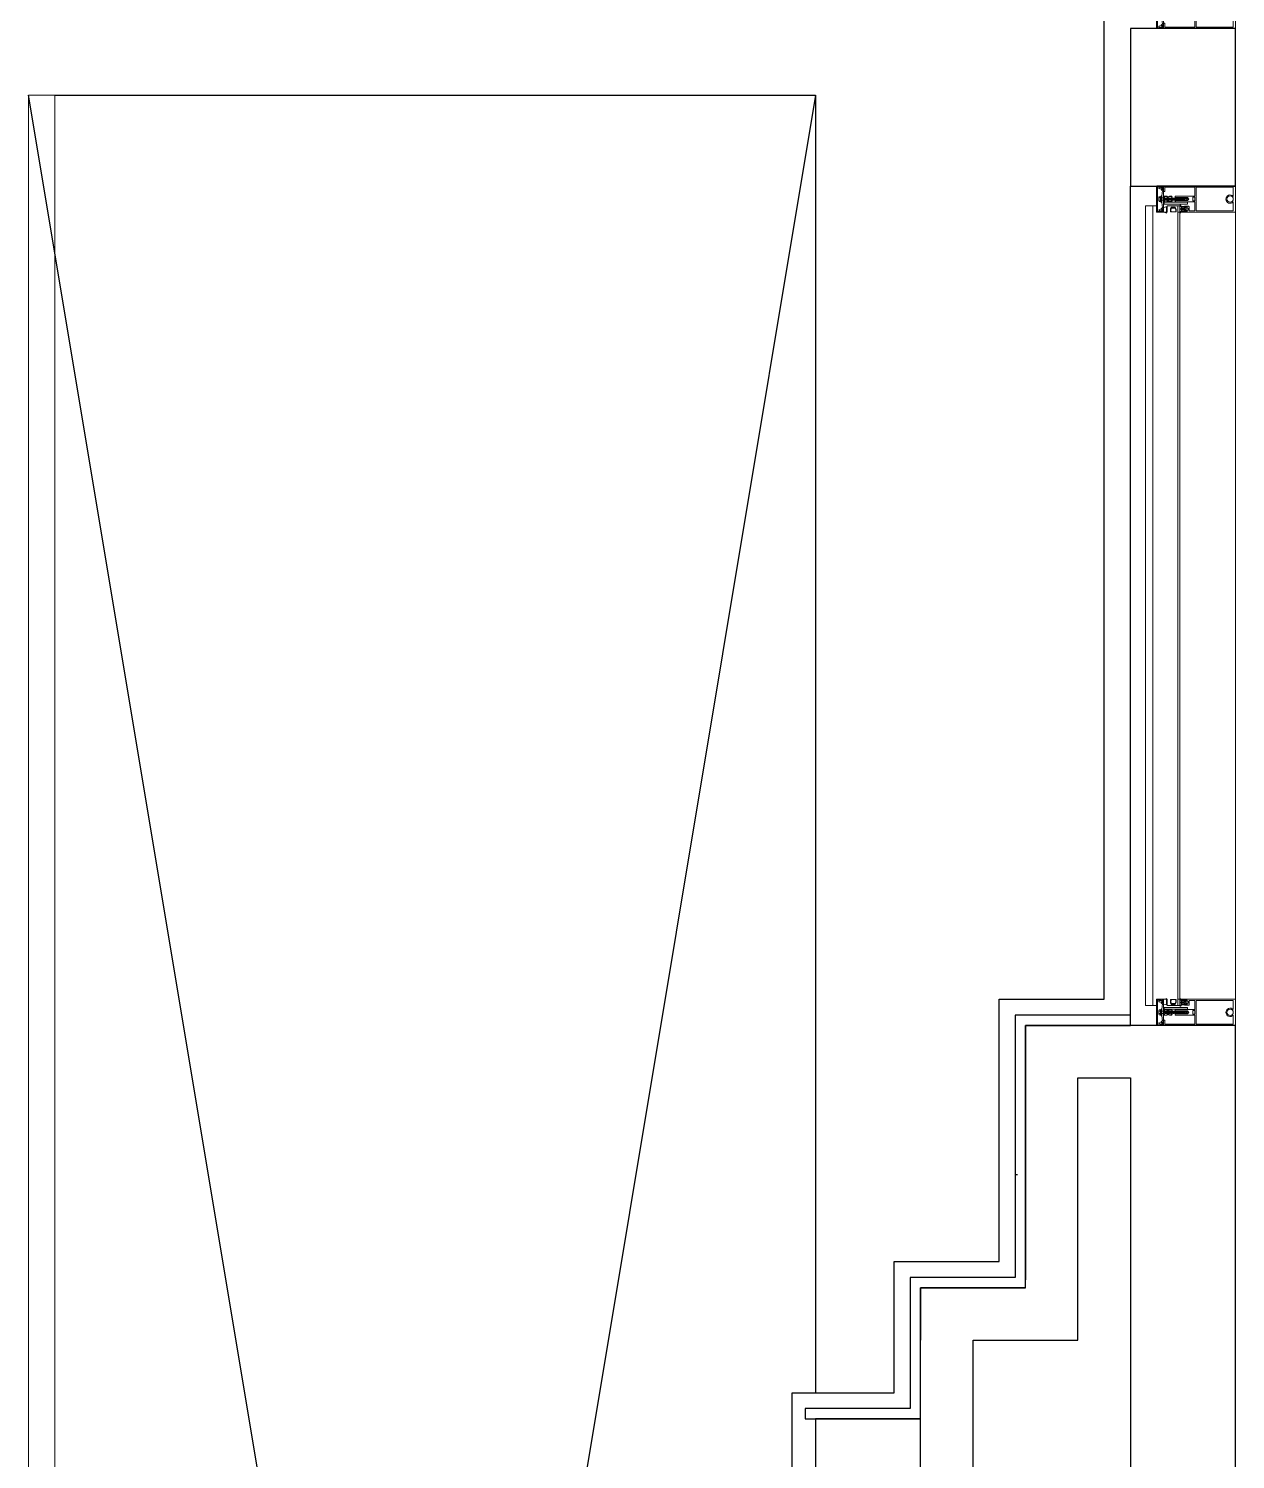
# Model space of a CAD drawing. Header units: metres. Extents: x 22.6 to 101.3, y 9.4 to 67.4.
# Drawn here: x 24.594 to 26.894, y 29.547 to 32.274 of the extents above; entities that cross this region are included whole.
import ezdxf

# ---------------------------------------------------------------- set-up
doc = ezdxf.new("R2010")
doc.units = ezdxf.units.M
doc.linetypes.add('ECG_Line-Ptrn-Sold', pattern=[9144.001, 9144, -0.001])
doc.layers.add('00', color=252, linetype='Continuous')
for name, color, linetype, lineweight in [('A-ELEV', 1, 'ECG_Line-Ptrn-Sold', 9), ('A-FLOR-HRAL', 1, 'Continuous', 9), ('A-HATCH', 1, 'Continuous', 9), ('A-TONE', 40, 'ECG_Line-Ptrn-Sold', 50), ('A-WIN', 4, 'ECG_Line-Ptrn-Sold', 5)]:
    doc.layers.add(name, color=color, linetype=linetype, lineweight=lineweight)
pattern_1 = [(0, (0, 0), (0.406, 0.102), [0.034, -0.271, 0.034, -0.271, -1.626]), (0, (0, 0), (0.406, 0.102), [-0.61, 0.034, -0.576, 0.034, -0.271, -0.711]), (0, (0, 0), (0.406, 0.102), [-1.524, 0.034, -0.17, 0.034, -0.474]), (120, (0.152, 0.051), (-0.2913346, 0.30060631), [0.034, -0.271, 0.034, -0.271, -1.626]), (120, (0.152, 0.051), (-0.2913346, 0.30060631), [-0.61, 0.034, -0.576, 0.034, -0.271, -0.711]), (120, (0.152, 0.051), (-0.2913346, 0.30060631), [-1.524, 0.034, -0.17, 0.034, -0.474]), (240, (0.203, 0.254), (-0.1146654, -0.40260631), [0.034, -0.271, 0.034, -0.271, -1.626]), (240, (0.203, 0.254), (-0.1146654, -0.40260631), [-0.61, 0.034, -0.576, 0.034, -0.271, -0.711]), (240, (0.203, 0.254), (-0.1146654, -0.40260631), [-1.524, 0.034, -0.17, 0.034, -0.474])]

# ---------------------------------------------------------------- blocks, each defined once
blk = doc.blocks.new('Railing - Railing-2165726-GROUND FLOOR PLAN')
at = {"layer": 'A-FLOR-HRAL'}
for p, q in [((24.5939, 32.1473), (24.6439, 32.1473)), ((24.5939, 32.1473), (24.5939, 27.6473)), ((24.6439, 32.1473), (24.6439, 27.6473))]:
    blk.add_line(p, q, dxfattribs=at)
blk = doc.blocks.new('Louver System Panel - ECG_Panl-Louver-Gnrc-3401721-GROUND FLOOR PLAN')
at = {"layer": 'A-WIN'}
for p, q in [((0.762, 0.0085), (-0.762, 0.0085)), ((-0.2435, 0.0085), (-0.762, 0.0085)), ((-0.2435, 0.0085), (-0.762, 0.0085)), ((-0.2435, 0.0085), (-0.762, 0.0085)), ((-0.2435, 0.0085), (-0.762, 0.0085)), ((-0.2435, 0.0085), (-0.762, 0.0085)), ((-0.2435, 0.0085), (-0.762, 0.0085)), ((-0.2435, 0.0085), (-0.762, 0.0085)), ((-0.0767, 0.0085), (-0.2143, 0.0085)), ((-0.0767, 0.0085), (-0.2143, 0.0085)), ((-0.0767, 0.0085), (-0.2143, 0.0085)), ((-0.0767, 0.0085), (-0.2143, 0.0085)), ((-0.0767, 0.0085), (-0.2143, 0.0085)), ((-0.0767, 0.0085), (-0.2143, 0.0085)), ((-0.0767, 0.0085), (-0.2143, 0.0085)), ((0.0248, 0.0085), (-0.049, 0.0085)), ((0.0248, 0.0085), (-0.049, 0.0085)), ((0.0248, 0.0085), (-0.049, 0.0085)), ((0.0248, 0.0085), (-0.049, 0.0085)), ((0.0248, 0.0085), (-0.049, 0.0085)), ((0.0248, 0.0085), (-0.049, 0.0085)), ((0.0248, 0.0085), (-0.049, 0.0085)), ((0.1002, 0.0085), (0.0595, 0.0085)), ((0.1002, 0.0085), (0.0595, 0.0085)), ((0.1002, 0.0085), (0.0595, 0.0085)), ((0.1002, 0.0085), (0.0595, 0.0085)), ((0.1002, 0.0085), (0.0595, 0.0085)), ((0.1002, 0.0085), (0.0595, 0.0085)), ((0.1002, 0.0085), (0.0595, 0.0085)), ((0.2638, 0.0085), (0.2143, 0.0085)), ((0.2638, 0.0085), (0.2143, 0.0085)), ((0.2638, 0.0085), (0.2143, 0.0085)), ((0.2638, 0.0085), (0.2143, 0.0085)), ((0.2638, 0.0085), (0.2143, 0.0085)), ((0.2638, 0.0085), (0.2143, 0.0085)), ((0.2638, 0.0085), (0.2143, 0.0085)), ((0.5001, 0.0085), (0.2833, 0.0085)), ((0.5001, 0.0085), (0.2833, 0.0085)), ((0.5001, 0.0085), (0.2833, 0.0085)), ((0.5001, 0.0085), (0.2833, 0.0085)), ((0.5001, 0.0085), (0.2833, 0.0085)), ((0.5001, 0.0085), (0.2833, 0.0085)), ((0.5001, 0.0085), (0.2833, 0.0085)), ((0.6935, 0.0085), (0.5774, 0.0085)), ((0.6935, 0.0085), (0.5774, 0.0085)), ((0.6935, 0.0085), (0.5774, 0.0085)), ((0.6935, 0.0085), (0.5774, 0.0085)), ((0.6935, 0.0085), (0.5774, 0.0085)), ((0.6935, 0.0085), (0.5774, 0.0085)), ((0.6935, 0.0085), (0.5774, 0.0085)), ((-0.762, -0.0394), (-0.762, -0.032)), ((0.762, -0.0394), (-0.762, -0.0394)), ((-0.762, -0.0394), (-0.762, -0.0531)), ((-0.762, -0.0531), (0.762, -0.0531)), ((-0.762, -0.0535), (0.762, -0.0535)), ((-0.762, -0.0535), (-0.2435, -0.0535)), ((-0.762, -0.0535), (-0.2435, -0.0535)), ((-0.762, -0.0535), (-0.2435, -0.0535)), ((-0.762, -0.0535), (-0.2435, -0.0535)), ((-0.762, -0.0535), (-0.2435, -0.0535)), ((-0.762, -0.0535), (-0.2435, -0.0535)), ((-0.2143, -0.0535), (-0.0767, -0.0535)), ((-0.2143, -0.0535), (-0.0767, -0.0535)), ((-0.2143, -0.0535), (-0.0767, -0.0535)), ((-0.2143, -0.0535), (-0.0767, -0.0535)), ((-0.2143, -0.0535), (-0.0767, -0.0535)), ((-0.2143, -0.0535), (-0.0767, -0.0535)), ((-0.049, -0.0535), (0.0248, -0.0535)), ((-0.049, -0.0535), (0.0248, -0.0535)), ((-0.049, -0.0535), (0.0248, -0.0535)), ((-0.049, -0.0535), (0.0248, -0.0535)), ((-0.049, -0.0535), (0.0248, -0.0535)), ((-0.049, -0.0535), (0.0248, -0.0535)), ((0.0595, -0.0535), (0.1002, -0.0535)), ((0.0595, -0.0535), (0.1002, -0.0535)), ((0.0595, -0.0535), (0.1002, -0.0535)), ((0.0595, -0.0535), (0.1002, -0.0535)), ((0.0595, -0.0535), (0.1002, -0.0535)), ((0.0595, -0.0535), (0.1002, -0.0535)), ((0.2143, -0.0535), (0.2638, -0.0535)), ((0.2143, -0.0535), (0.2638, -0.0535)), ((0.2143, -0.0535), (0.2638, -0.0535)), ((0.2143, -0.0535), (0.2638, -0.0535)), ((0.2143, -0.0535), (0.2638, -0.0535)), ((0.2143, -0.0535), (0.2638, -0.0535)), ((0.2833, -0.0535), (0.5001, -0.0535)), ((0.2833, -0.0535), (0.5001, -0.0535)), ((0.2833, -0.0535), (0.5001, -0.0535)), ((0.2833, -0.0535), (0.5001, -0.0535)), ((0.2833, -0.0535), (0.5001, -0.0535)), ((0.2833, -0.0535), (0.5001, -0.0535)), ((0.5774, -0.0535), (0.6935, -0.0535)), ((0.5774, -0.0535), (0.6935, -0.0535)), ((0.5774, -0.0535), (0.6935, -0.0535)), ((0.5774, -0.0535), (0.6935, -0.0535)), ((0.5774, -0.0535), (0.6935, -0.0535)), ((0.5774, -0.0535), (0.6935, -0.0535)), ((0.762, -0.032), (0.762, -0.0394)), ((0.762, -0.0531), (0.762, -0.0394))]:
    blk.add_line(p, q, dxfattribs=at)
at = {"layer": 'A-WIN', "flags": 128}
for points in [[(-0.762, -0.0534), (-0.762, -0.0535), (-0.762, -0.0534), (-0.762, -0.0529)], [(-0.762, -0.0534), (-0.762, -0.0535), (-0.762, -0.0534)], [(-0.762, -0.0534), (-0.762, -0.0535), (-0.762, -0.0534)], [(-0.762, -0.0534), (-0.762, -0.0535), (-0.762, -0.0534)], [(-0.762, -0.0534), (-0.762, -0.0535), (-0.762, -0.0534)], [(-0.762, -0.0534), (-0.762, -0.0535), (-0.762, -0.0534)], [(-0.762, -0.0534), (-0.762, -0.0535), (-0.762, -0.0534)], [(0.762, -0.0529), (0.762, -0.0534), (0.762, -0.0535)]]:
    blk.add_lwpolyline(points, dxfattribs=at)
blk = doc.blocks.new('Rectangular Mullion - ECG-LEFT-END-MULION-DETAIL-V160-GROUND FLOOR PLAN')
at = {"layer": 'A-ELEV'}
for p, q in [((93.6939, 46.4473), (93.6939, 44.9473)), ((93.7999, 46.4473), (93.8035, 46.4473)), ((93.7999, 44.9473), (93.7999, 46.4473)), ((93.8036, 44.9473), (93.7999, 44.9473))]:
    blk.add_line(p, q, dxfattribs=at)
blk = doc.blocks.new('Rectangular Mullion - ECG-RIGHT-END-MULION-PROFIL-1987638-GROUND FLOOR PLAN')
at = {"layer": 'A-HATCH'}
for p, q in [((-0.0299, 0.019), (-0.0299, 0.031)), ((-0.0049, 0.032), (-0.0289, 0.032)), ((-0.0284, 0.03), (-0.0284, 0.0245)), ((-0.0279, 0.0305), (-0.0049, 0.0305)), ((-0.0263, 0.028), (-0.0277, 0.0244)), ((-0.0252, 0.028), (-0.0263, 0.028)), ((-0.0246, 0.0266), (-0.0252, 0.028)), ((-0.0096, 0.0275), (-0.0096, 0.0245)), ((-0.0015, 0.0277), (-0.0084, 0.0277)), ((-0.0072, 0.0275), (-0.0072, 0.0245)), ((0.0191, 0.032), (-0.0049, 0.032)), ((-0.0049, 0.0305), (0.0181, 0.0305)), ((-0.0027, 0.0275), (-0.0027, 0.0245)), ((-0.0003, 0.0275), (-0.0003, 0.0245)), ((0.0153, 0.028), (0.0148, 0.0266)), ((0.0165, 0.028), (0.0153, 0.028)), ((0.0178, 0.0244), (0.0165, 0.028)), ((0.0186, 0.03), (0.0186, 0.0245)), ((0.0201, 0.019), (0.0201, 0.031)), ((-0.0297, 0.0186), (-0.0315, 0.0129)), ((-0.0309, 0.0126), (-0.0292, 0.014)), ((-0.029, 0.019), (-0.0299, 0.019)), ((-0.0265, 0.019), (-0.0297, 0.019)), ((-0.0234, 0.0056), (-0.0292, 0.0056)), ((-0.0292, -0.0036), (-0.0292, 0.0056)), ((-0.0283, 0.004), (-0.0292, 0.004)), ((-0.0292, 0.004), (-0.0292, -0.0036)), ((-0.0284, 0.0225), (-0.029, 0.019)), ((-0.0282, 0.0224), (-0.0288, 0.019)), ((-0.0288, 0.019), (-0.0271, 0.019)), ((-0.0285, 0.0139), (-0.0282, 0.0126)), ((-0.0283, 0.0048), (-0.024, 0.0048)), ((-0.0283, 0.0048), (-0.0283, 0.004)), ((-0.024, 0.0048), (-0.0283, 0.0048)), ((-0.0277, 0.0126), (-0.0273, 0.0139)), ((-0.0273, 0.021), (-0.0263, 0.022)), ((-0.0273, 0.02), (-0.0273, 0.021)), ((-0.0265, 0.0213), (-0.0271, 0.0207)), ((-0.0267, 0.0139), (-0.0264, 0.0126)), ((-0.0265, 0.0203), (-0.0265, 0.019)), ((-0.0263, 0.022), (-0.0243, 0.022)), ((-0.0247, 0.0216), (-0.0258, 0.0216)), ((-0.0258, 0.0126), (-0.0255, 0.0139)), ((-0.0257, 0.0205), (-0.0257, 0.0185)), ((-0.0243, 0.0236), (-0.0253, 0.0264)), ((-0.025, 0.0139), (-0.0247, 0.0126)), ((-0.0247, 0.0185), (-0.0247, 0.0205)), ((-0.0231, 0.0236), (-0.0243, 0.0236)), ((-0.0243, 0.022), (-0.0233, 0.021)), ((-0.0241, 0.0126), (-0.0238, 0.0139)), ((-0.024, 0.0048), (-0.022, 0.0035)), ((-0.022, 0.0035), (-0.024, 0.0048)), ((-0.0233, 0.0207), (-0.0239, 0.0213)), ((-0.0239, 0.019), (-0.0239, 0.0203)), ((-0.0207, 0.019), (-0.0239, 0.019)), ((-0.0049, 0.019), (-0.0235, 0.019)), ((-0.0202, 0.0036), (-0.0234, 0.0056)), ((-0.0233, 0.021), (-0.0233, 0.02)), ((-0.0232, 0.0139), (-0.0228, 0.0126)), ((-0.0213, 0.0218), (-0.0231, 0.0236)), ((-0.0223, 0.0126), (-0.0219, 0.0139)), ((-0.022, 0.0035), (-0.022, -0.0032)), ((-0.022, -0.0032), (-0.022, 0.0035)), ((-0.0113, 0.022), (-0.0213, 0.021)), ((-0.0213, 0.021), (-0.0213, 0.0218)), ((-0.0213, 0.014), (-0.0196, 0.0126)), ((-0.019, 0.0129), (-0.0207, 0.0186)), ((-0.0202, -0.0031), (-0.0202, 0.0036)), ((-0.0202, -0.0012), (-0.0202, 0.0013)), ((-0.0145, 0.0175), (-0.0145, -0.0266)), ((-0.011, 0.0175), (-0.0145, 0.0175)), ((-0.0113, 0.0223), (-0.0113, 0.0234)), ((-0.0113, 0.0234), (0.0014, 0.0234)), ((0.0014, 0.0223), (-0.0113, 0.0223)), ((-0.0049, 0.022), (-0.0113, 0.022)), ((-0.011, -0.0266), (-0.011, 0.0175)), ((-0.0079, 0.0183), (-0.0104, 0.0177)), ((-0.0104, 0.0177), (-0.0104, 0.0117)), ((-0.0086, 0.0117), (-0.0104, 0.0077)), ((-0.0104, 0.0117), (-0.0086, 0.0117)), ((-0.0104, 0.0077), (-0.0104, 0.0034)), ((-0.0104, 0.0034), (-0.0084, 0.0024)), ((-0.01, 0.0234), (-0.01, 0.0245)), ((-0.01, 0.0245), (0.0002, 0.0245)), ((0.0002, 0.0234), (-0.01, 0.0234)), ((-0.0098, 0.0167), (-0.0079, 0.0174)), ((-0.0098, 0.0127), (-0.0098, 0.0167)), ((-0.0079, 0.0122), (-0.0098, 0.0127)), ((-0.0096, 0.0069), (-0.0079, 0.0105)), ((-0.0096, 0.0041), (-0.0096, 0.0069)), ((-0.0084, 0.0035), (-0.0096, 0.0041)), ((-0.0084, 0.0024), (-0.0084, 0.0035)), ((-0.0079, 0.0174), (-0.0079, 0.0183)), ((-0.0079, 0.0105), (-0.0079, 0.0122)), ((-0.0077, 0.0177), (-0.0046, 0.0188)), ((-0.0022, 0.0175), (-0.0077, 0.0155)), ((-0.0022, 0.0154), (-0.0077, 0.0133)), ((-0.0022, 0.0132), (-0.0077, 0.0112)), ((-0.0022, 0.011), (-0.0077, 0.009)), ((-0.0022, 0.0096), (-0.0077, 0.0076)), ((-0.0022, 0.0074), (-0.0077, 0.0054)), ((-0.0022, 0.0052), (-0.0077, 0.0032)), ((-0.0022, 0.0031), (-0.0077, 0.0011)), ((-0.0022, 0.0007), (-0.0076, -0.0013)), ((-0.0073, 0.0181), (-0.0056, 0.0188)), ((-0.0056, 0.0188), (-0.0073, 0.0181)), ((-0.0027, 0.018), (-0.0073, 0.0159)), ((-0.0073, 0.0159), (-0.0027, 0.018)), ((-0.0027, 0.0158), (-0.0073, 0.0137)), ((-0.0073, 0.0137), (-0.0027, 0.0158)), ((-0.0027, 0.0136), (-0.0073, 0.0116)), ((-0.0073, 0.0116), (-0.0027, 0.0136)), ((-0.0027, 0.0114), (-0.0073, 0.0094)), ((-0.0073, 0.0094), (-0.0027, 0.0114)), ((-0.0027, 0.01), (-0.0073, 0.008)), ((-0.0073, 0.008), (-0.0027, 0.01)), ((-0.0027, 0.0079), (-0.0073, 0.0058)), ((-0.0073, 0.0058), (-0.0027, 0.0079)), ((-0.0027, 0.0057), (-0.0073, 0.0036)), ((-0.0073, 0.0036), (-0.0027, 0.0057)), ((-0.0027, 0.0035), (-0.0073, 0.0015)), ((-0.0073, 0.0015), (-0.0027, 0.0035)), ((-0.0027, 0.0012), (-0.0073, -0.0009)), ((-0.0073, -0.0009), (-0.0027, 0.0012)), ((-0.0072, 0.0223), (-0.0027, 0.0223)), ((-0.0072, 0.0188), (-0.0072, 0.0223)), ((-0.0072, 0.0188), (-0.0056, 0.0188)), ((-0.0027, 0.0188), (-0.0072, 0.0188)), ((-0.0027, 0.0171), (-0.0072, 0.0151)), ((-0.0072, 0.0151), (-0.003, 0.017)), ((-0.0027, 0.0149), (-0.0072, 0.0129)), ((-0.0072, 0.0129), (-0.003, 0.0148)), ((-0.0027, 0.0127), (-0.0072, 0.0107)), ((-0.0072, 0.0107), (-0.003, 0.0126)), ((-0.0027, 0.0106), (-0.0072, 0.0085)), ((-0.0072, 0.0085), (-0.003, 0.0104)), ((-0.0027, 0.0092), (-0.0072, 0.0071)), ((-0.0072, 0.0071), (-0.003, 0.009)), ((-0.0027, 0.007), (-0.0072, 0.005)), ((-0.0072, 0.005), (-0.003, 0.0068)), ((-0.0027, 0.0048), (-0.0072, 0.0028)), ((-0.0072, 0.0028), (-0.003, 0.0047)), ((-0.0027, 0.0026), (-0.0072, 0.0006)), ((-0.0072, 0.0006), (-0.003, 0.0025)), ((-0.0027, 0.0003), (-0.0072, -0.0017)), ((-0.0072, -0.0017), (-0.003, 0.0001)), ((-0.007, 0.0173), (-0.0037, 0.0188)), ((-0.0037, 0.0188), (-0.007, 0.0173)), ((-0.0056, 0.0188), (-0.0046, 0.0188)), ((0.0015, 0.022), (-0.0049, 0.022)), ((0.0137, 0.019), (-0.0049, 0.019)), ((-0.0046, 0.0188), (-0.0037, 0.0188)), ((-0.0037, 0.0188), (-0.0027, 0.0188)), ((-0.0027, 0.0223), (-0.0027, 0.0188)), ((-0.0018, 0.0174), (-0.0018, 0.0183)), ((-0.0018, 0.0183), (0.0007, 0.0177)), ((0.0001, 0.0167), (-0.0018, 0.0174)), ((-0.0018, 0.0122), (0.0001, 0.0127)), ((-0.0018, 0.0105), (-0.0018, 0.0122)), ((-0.0001, 0.0069), (-0.0018, 0.0105)), ((-0.0014, 0.0035), (-0.0001, 0.0041)), ((-0.0014, 0.0024), (-0.0014, 0.0035)), ((0.0007, 0.0034), (-0.0014, 0.0024)), ((-0.0011, 0.0117), (0.0007, 0.0077)), ((0.0007, 0.0117), (-0.0011, 0.0117)), ((-0.0001, 0.0041), (-0.0001, 0.0069)), ((0.0001, 0.0127), (0.0001, 0.0167)), ((0.0002, 0.0245), (0.0002, 0.0234)), ((0.0007, 0.0177), (0.0007, 0.0117)), ((0.0007, 0.0077), (0.0007, 0.0034)), ((0.0014, 0.0234), (0.0014, 0.0223)), ((0.0115, 0.021), (0.0015, 0.022)), ((0.0098, 0.0167), (0.0098, 0.019)), ((0.0176, 0.0167), (0.0098, 0.0167)), ((0.0109, 0.019), (0.0141, 0.019)), ((0.0132, 0.0236), (0.0115, 0.0218)), ((0.0115, 0.0218), (0.0115, 0.021)), ((0.0144, 0.0236), (0.0132, 0.0236)), ((0.0145, 0.022), (0.0135, 0.021)), ((0.0135, 0.0207), (0.0141, 0.0213)), ((0.0135, 0.021), (0.0135, 0.02)), ((0.0141, 0.019), (0.0141, 0.0203)), ((0.0155, 0.0264), (0.0144, 0.0236)), ((0.0165, 0.022), (0.0145, 0.022)), ((0.0148, 0.0216), (0.0159, 0.0216)), ((0.0149, 0.0185), (0.0149, 0.0205)), ((0.0159, 0.0205), (0.0159, 0.0185)), ((0.0175, 0.021), (0.0165, 0.022)), ((0.0167, 0.0213), (0.0172, 0.0207)), ((0.0167, 0.0203), (0.0167, 0.019)), ((0.0167, 0.019), (0.0199, 0.019)), ((0.0175, 0.02), (0.0175, 0.021)), ((0.019, 0.019), (0.0176, 0.019)), ((0.0176, -0.041), (0.0176, 0.0167)), ((0.0184, 0.0224), (0.019, 0.019)), ((0.0185, 0.0225), (0.0192, 0.019)), ((0.0192, 0.019), (0.0201, 0.019)), ((0.0201, 0.019), (0.0201, -0.118)), ((-0.0304, -0.0129), (-0.0312, -0.0136)), ((-0.0295, -0.0142), (-0.0309, -0.0128)), ((-0.0299, -0.0213), (-0.0276, -0.0213)), ((-0.0299, -0.118), (-0.0299, -0.0213)), ((-0.0289, -0.0135), (-0.0295, -0.0142)), ((-0.0292, -0.0036), (-0.0292, -0.0053)), ((-0.0283, -0.0036), (-0.0292, -0.0036)), ((-0.0292, -0.0036), (-0.0283, -0.0036)), ((-0.0292, -0.0053), (-0.0238, -0.0053)), ((-0.027, -0.0198), (-0.0285, -0.0213)), ((-0.0284, -0.0152), (-0.0277, -0.0145)), ((-0.0261, -0.0151), (-0.0284, -0.0175)), ((-0.0284, -0.0152), (-0.0269, -0.0168)), ((-0.0284, -0.0213), (-0.0284, -0.0152)), ((-0.0284, -0.0175), (-0.0276, -0.0183)), ((-0.0276, -0.0183), (-0.0284, -0.0191)), ((-0.0284, -0.0191), (-0.025, -0.0225)), ((-0.0269, -0.0213), (-0.0284, -0.0213)), ((-0.0284, -0.0225), (-0.0284, -0.0263)), ((-0.0269, -0.0225), (-0.0284, -0.0225)), ((-0.0284, -0.0263), (-0.0262, -0.0263)), ((-0.0283, -0.0044), (-0.0283, -0.0036)), ((-0.0283, -0.0036), (-0.0283, -0.0044)), ((-0.024, -0.0044), (-0.0283, -0.0044)), ((-0.0283, -0.0044), (-0.024, -0.0044)), ((-0.0278, -0.0225), (-0.0269, -0.0225)), ((-0.0269, -0.0241), (-0.0278, -0.0225)), ((-0.0276, -0.0196), (-0.0276, -0.0171)), ((-0.0276, -0.0213), (-0.0269, -0.022)), ((-0.0274, -0.0225), (-0.0258, -0.0241)), ((-0.0273, -0.0168), (-0.0249, -0.0168)), ((-0.0248, -0.0198), (-0.0273, -0.0198)), ((-0.0272, -0.0151), (-0.0254, -0.0151)), ((-0.0269, -0.022), (-0.0248, -0.0198)), ((-0.0269, -0.0225), (-0.0269, -0.0213)), ((-0.0243, -0.0241), (-0.0269, -0.0241)), ((-0.025, -0.0225), (-0.0267, -0.0241)), ((-0.0262, -0.0263), (-0.0262, -0.0278)), ((-0.0258, -0.0151), (-0.0228, -0.0181)), ((-0.0229, -0.0141), (-0.0256, -0.0168)), ((-0.0255, -0.0198), (-0.0241, -0.0213)), ((-0.0225, -0.0168), (-0.025, -0.0144)), ((-0.0247, -0.023), (-0.0236, -0.0241)), ((-0.0217, -0.0151), (-0.0246, -0.018)), ((-0.0246, -0.0171), (-0.0246, -0.0196)), ((-0.0246, -0.0185), (-0.0214, -0.0217)), ((-0.0234, -0.023), (-0.0245, -0.0241)), ((-0.0214, -0.0241), (-0.0243, -0.0241)), ((-0.0241, -0.0213), (-0.0226, -0.0198)), ((-0.022, -0.0032), (-0.024, -0.0044)), ((-0.024, -0.0044), (-0.022, -0.0032)), ((-0.0238, -0.0053), (-0.0202, -0.0031)), ((-0.0221, -0.0151), (-0.0232, -0.0139)), ((-0.0228, -0.0171), (-0.0228, -0.0196)), ((-0.0226, -0.0198), (-0.0201, -0.0198)), ((-0.0201, -0.0168), (-0.0225, -0.0168)), ((-0.0225, -0.023), (-0.0214, -0.0241)), ((-0.0204, -0.0198), (-0.0223, -0.0217)), ((-0.0207, -0.0225), (-0.0223, -0.0241)), ((-0.0222, -0.0263), (-0.0199, -0.0263)), ((-0.0222, -0.0278), (-0.0222, -0.0263)), ((-0.0202, -0.0151), (-0.0221, -0.0151)), ((-0.022, -0.0151), (-0.0203, -0.0168)), ((-0.0214, -0.022), (-0.0207, -0.0213)), ((-0.0214, -0.0213), (-0.0214, -0.0225)), ((-0.019, -0.0213), (-0.0214, -0.0213)), ((-0.0199, -0.0225), (-0.0214, -0.0225)), ((-0.0206, -0.0225), (-0.0214, -0.0241)), ((-0.0214, -0.0225), (-0.0207, -0.0225)), ((-0.0174, -0.013), (-0.0213, -0.0168)), ((-0.0197, -0.0213), (-0.0211, -0.0198)), ((-0.0207, -0.0213), (-0.0184, -0.0213)), ((-0.0201, -0.0149), (-0.019, -0.016)), ((-0.0199, -0.0263), (-0.0199, -0.0225)), ((-0.019, -0.0167), (-0.0198, -0.0176)), ((-0.0198, -0.0196), (-0.0198, -0.0171)), ((-0.0198, -0.0173), (-0.019, -0.0182)), ((-0.019, -0.0184), (-0.0198, -0.0192)), ((-0.0198, -0.0189), (-0.019, -0.0198)), ((-0.019, -0.0205), (-0.0197, -0.0213)), ((-0.019, -0.0138), (-0.0183, -0.0145)), ((-0.019, -0.0151), (-0.019, -0.0213)), ((-0.0184, -0.0213), (-0.0184, -0.0288)), ((-0.0168, -0.0138), (-0.0174, -0.013)), ((-0.0145, -0.0266), (-0.011, -0.0266)), ((-0.009, -0.0033), (-0.0104, -0.0033)), ((-0.0104, -0.0033), (-0.0088, -0.0033)), ((-0.0104, -0.041), (-0.0104, -0.0033)), ((-0.0088, -0.0033), (-0.0078, -0.0043)), ((-0.0022, -0.0036), (-0.0078, -0.0057)), ((-0.0078, -0.0043), (-0.0078, -0.0266)), ((-0.0022, -0.0071), (-0.0078, -0.0092)), ((-0.0022, -0.0093), (-0.0078, -0.0113)), ((-0.0022, -0.0115), (-0.0078, -0.0135)), ((-0.0022, -0.0137), (-0.0078, -0.0157)), ((-0.0022, -0.0158), (-0.0078, -0.0179)), ((-0.0022, -0.018), (-0.0078, -0.02)), ((-0.0078, -0.0266), (-0.0049, -0.0295)), ((-0.0023, -0.0015), (-0.0077, -0.0035)), ((-0.0027, -0.001), (-0.0073, -0.0031)), ((-0.0073, -0.0031), (-0.0027, -0.001)), ((-0.0027, -0.0032), (-0.0073, -0.0053)), ((-0.0073, -0.0053), (-0.0027, -0.0032)), ((-0.0073, -0.0074), (-0.0027, -0.0054)), ((-0.0027, -0.0054), (-0.0073, -0.0074)), ((-0.0027, -0.0067), (-0.0073, -0.0087)), ((-0.0073, -0.0087), (-0.0027, -0.0067)), ((-0.0027, -0.0089), (-0.0073, -0.0109)), ((-0.0073, -0.0109), (-0.0027, -0.0089)), ((-0.0027, -0.011), (-0.0073, -0.0131)), ((-0.0073, -0.0131), (-0.0027, -0.011)), ((-0.0027, -0.0132), (-0.0073, -0.0153)), ((-0.0073, -0.0153), (-0.0027, -0.0132)), ((-0.0027, -0.0154), (-0.0073, -0.0174)), ((-0.0073, -0.0174), (-0.0027, -0.0154)), ((-0.0027, -0.0176), (-0.0073, -0.0196)), ((-0.0073, -0.0196), (-0.0027, -0.0176)), ((-0.0027, -0.0019), (-0.0072, -0.0039)), ((-0.0072, -0.0039), (-0.003, -0.002)), ((-0.0027, -0.0041), (-0.0072, -0.0061)), ((-0.0072, -0.0061), (-0.0031, -0.0042)), ((-0.0027, -0.0054), (-0.0072, -0.0074)), ((-0.0072, -0.0074), (-0.003, -0.0055)), ((-0.0027, -0.0076), (-0.0072, -0.0096)), ((-0.0072, -0.0096), (-0.003, -0.0077)), ((-0.0027, -0.0097), (-0.0072, -0.0118)), ((-0.0072, -0.0118), (-0.003, -0.0099)), ((-0.0027, -0.0119), (-0.0072, -0.0139)), ((-0.0072, -0.0139), (-0.003, -0.012)), ((-0.0027, -0.0141), (-0.0072, -0.0161)), ((-0.0072, -0.0161), (-0.003, -0.0142)), ((-0.0027, -0.0163), (-0.0072, -0.0183)), ((-0.0072, -0.0183), (-0.003, -0.0164)), ((-0.0027, -0.0184), (-0.0072, -0.0205)), ((-0.0072, -0.0205), (-0.0032, -0.0186)), ((-0.0069, -0.0216), (-0.0027, -0.0197)), ((-0.0027, -0.0197), (-0.0069, -0.0216)), ((-0.0067, -0.0218), (-0.0067, -0.0249)), ((-0.0067, -0.0249), (-0.0049, -0.0266)), ((-0.0022, -0.0202), (-0.0066, -0.0218)), ((-0.0066, -0.0218), (-0.0053, -0.0218)), ((-0.0053, -0.0218), (-0.0027, -0.0206)), ((-0.0053, -0.0218), (-0.003, -0.0207)), ((-0.003, -0.0218), (-0.0053, -0.0218)), ((-0.0049, -0.0266), (-0.003, -0.0249)), ((-0.0049, -0.0295), (-0.0019, -0.0266)), ((-0.003, -0.0249), (-0.003, -0.0218)), ((-0.0019, -0.0042), (-0.001, -0.0033)), ((-0.0019, -0.0266), (-0.0019, -0.0042)), ((-0.001, -0.0033), (0.0006, -0.0033)), ((0, -0.0033), (-0.001, -0.0033)), ((-0.001, -0.0033), (0.0006, -0.0033)), ((0.0006, -0.0033), (0.0006, -0.041)), ((-0.0274, -0.0298), (-0.0274, -0.041)), ((-0.0194, -0.0298), (-0.0274, -0.0298)), ((-0.0274, -0.041), (-0.0104, -0.041)), ((-0.0274, -0.043), (-0.0274, -0.114)), ((0.0176, -0.043), (-0.0274, -0.043)), ((-0.0262, -0.0278), (-0.0222, -0.0278)), ((-0.0084, -0.041), (-0.0084, -0.0372)), ((-0.0049, -0.041), (-0.0084, -0.041)), ((-0.0079, -0.0367), (-0.0019, -0.0367)), ((-0.0014, -0.041), (-0.0049, -0.041)), ((-0.0014, -0.0372), (-0.0014, -0.041)), ((0.0006, -0.041), (0.0176, -0.041)), ((0.0176, -0.114), (0.0176, -0.043)), ((0.0201, -0.118), (-0.0299, -0.118)), ((-0.0274, -0.114), (-0.0102, -0.114)), ((0.0003, -0.114), (0.0176, -0.114))]:
    blk.add_line(p, q, dxfattribs=at)
blk.add_circle((-0.0049, -0.108), 0.006, dxfattribs=at)
for centre, radius, start, end in [((-0.0289, 0.031), 0.001, 90, 180), ((-0.0289, 0.031), 0.001, 90, 180), ((-0.0279, 0.03), 0.0005, 90, 180), ((-0.0084, 0.0241), 0.00359, 70.3614, 109.6386), ((-0.0049, 0.0157), 0.012, 79.2883, 100.7117), ((-0.0015, 0.0241), 0.00359, 70.3614, 109.6386), ((0.0181, 0.03), 0.0005, 0, 90), ((0.0191, 0.031), 0.001, 0, 90), ((0.0191, 0.031), 0.001, 0, 90), ((-0.0284, 0.0235), 0.001, 270.9838, 90), ((-0.0283, 0.0235), 0.0011, 275.2327, 53.27), ((-0.0258, 0.0206), 0.001, 90, 135), ((-0.0247, 0.0206), 0.001, 45, 90), ((0.0148, 0.0206), 0.001, 90, 135), ((0.0159, 0.0206), 0.001, 45, 90), ((0.0185, 0.0235), 0.0011, 126.73, 264.7673), ((0.0186, 0.0235), 0.001, 90, 269.0162), ((-0.0317, -0.018), 0.0044, 40.1603, 86.9533), ((-0.0315, -0.018), 0.00517, 33.5368, 87.4446), ((-0.0237, -0.0155), 0.00171, 90, 164.9371), ((-0.0237, -0.0155), 0.00171, 15.0629, 90), ((-0.0159, -0.018), 0.00517, 90.2452, 146.4632), ((-0.0157, -0.018), 0.0044, 93.0467, 138.4555), ((-0.0005, -0.0259), 0.00439, 124.4715, 188.599), ((-0.0194, -0.0288), 0.001, 270, 0), ((-0.0079, -0.0372), 0.0005, 90, 180), ((-0.0019, -0.0372), 0.0005, 360, 90), ((-0.0049, -0.108), 0.008, 311.4096, 228.5904)]:
    blk.add_arc(centre, radius, start, end, dxfattribs=at)
blk = doc.blocks.new('Rectangular Mullion - ECG-RIGHT-END-MULION-DETAIL-3268372-GROUND FLOOR PLAN')
at = {"layer": 'A-WIN'}
for p, q in [((-0.05, 0.012), (-0.05, 0.032)), ((-0.05, 0.032), (0, 0.032)), ((0, 0.032), (0, -0.118)), ((-0.038, 0.012), (-0.05, 0.012)), ((-0.038, -0.012), (-0.038, 0.012)), ((-0.05, -0.118), (-0.05, -0.012)), ((-0.05, -0.012), (-0.038, -0.012)), ((0, -0.118), (-0.05, -0.118))]:
    blk.add_line(p, q, dxfattribs=at)
blk = doc.blocks.new('Rectangular Mullion - ECG-LEFT-END-MULION-PROFIL-1987639-GROUND FLOOR PLAN')
at = {"layer": 'A-HATCH'}
for p, q in [((-0.0201, 0.019), (-0.0201, 0.031)), ((-0.0191, 0.032), (0.0049, 0.032)), ((-0.0186, 0.03), (-0.0186, 0.0245)), ((0.0049, 0.0305), (-0.0181, 0.0305)), ((-0.0178, 0.0244), (-0.0165, 0.028)), ((-0.0165, 0.028), (-0.0153, 0.028)), ((-0.0153, 0.028), (-0.0148, 0.0266)), ((0.0003, 0.0275), (0.0003, 0.0245)), ((0.0015, 0.0277), (0.0084, 0.0277)), ((0.0027, 0.0275), (0.0027, 0.0245)), ((0.0049, 0.032), (0.0289, 0.032)), ((0.0279, 0.0305), (0.0049, 0.0305)), ((0.0072, 0.0275), (0.0072, 0.0245)), ((0.0096, 0.0275), (0.0096, 0.0245)), ((0.0246, 0.0266), (0.0252, 0.028)), ((0.0252, 0.028), (0.0263, 0.028)), ((0.0263, 0.028), (0.0277, 0.0244)), ((0.0284, 0.03), (0.0284, 0.0245)), ((0.0299, 0.019), (0.0299, 0.031)), ((-0.0192, 0.019), (-0.0201, 0.019)), ((-0.0201, 0.019), (-0.0201, -0.118)), ((-0.0167, 0.019), (-0.0199, 0.019)), ((-0.0185, 0.0225), (-0.0192, 0.019)), ((-0.0184, 0.0224), (-0.019, 0.019)), ((-0.019, 0.019), (-0.0176, 0.019)), ((-0.0176, 0.0167), (-0.0098, 0.0167)), ((-0.0176, -0.041), (-0.0176, 0.0167)), ((-0.0175, 0.021), (-0.0165, 0.022)), ((-0.0175, 0.02), (-0.0175, 0.021)), ((-0.0167, 0.0213), (-0.0172, 0.0207)), ((-0.0167, 0.0203), (-0.0167, 0.019)), ((-0.0165, 0.022), (-0.0145, 0.022)), ((-0.0148, 0.0216), (-0.0159, 0.0216)), ((-0.0159, 0.0205), (-0.0159, 0.0185)), ((-0.0155, 0.0264), (-0.0144, 0.0236)), ((-0.0149, 0.0185), (-0.0149, 0.0205)), ((-0.0145, 0.022), (-0.0135, 0.021)), ((-0.0144, 0.0236), (-0.0132, 0.0236)), ((-0.0135, 0.0207), (-0.0141, 0.0213)), ((-0.0141, 0.019), (-0.0141, 0.0203)), ((-0.0109, 0.019), (-0.0141, 0.019)), ((-0.0137, 0.019), (0.0049, 0.019)), ((-0.0135, 0.021), (-0.0135, 0.02)), ((-0.0132, 0.0236), (-0.0115, 0.0218)), ((-0.0115, 0.021), (-0.0015, 0.022)), ((-0.0115, 0.0218), (-0.0115, 0.021)), ((-0.0098, 0.0167), (-0.0098, 0.019)), ((-0.0015, 0.022), (0.0049, 0.022)), ((-0.0014, 0.0234), (-0.0014, 0.0223)), ((0.0113, 0.0234), (-0.0014, 0.0234)), ((-0.0014, 0.0223), (0.0113, 0.0223)), ((0.0018, 0.0183), (-0.0007, 0.0177)), ((-0.0007, 0.0177), (-0.0007, 0.0117)), ((0.0011, 0.0117), (-0.0007, 0.0077)), ((-0.0007, 0.0117), (0.0011, 0.0117)), ((-0.0007, 0.0077), (-0.0007, 0.0034)), ((-0.0007, 0.0034), (0.0014, 0.0024)), ((-0.0002, 0.0245), (-0.0002, 0.0234)), ((0.01, 0.0245), (-0.0002, 0.0245)), ((-0.0002, 0.0234), (0.01, 0.0234)), ((-0.0001, 0.0167), (0.0018, 0.0174)), ((-0.0001, 0.0127), (-0.0001, 0.0167)), ((0.0018, 0.0122), (-0.0001, 0.0127)), ((0.0001, 0.0069), (0.0018, 0.0105)), ((0.0001, 0.0041), (0.0001, 0.0069)), ((0.0014, 0.0035), (0.0001, 0.0041)), ((0.0014, 0.0024), (0.0014, 0.0035)), ((0.0018, 0.0174), (0.0018, 0.0183)), ((0.0018, 0.0105), (0.0018, 0.0122)), ((0.0022, 0.0175), (0.0077, 0.0155)), ((0.0022, 0.0154), (0.0077, 0.0133)), ((0.0022, 0.0132), (0.0077, 0.0112)), ((0.0022, 0.011), (0.0077, 0.009)), ((0.0022, 0.0096), (0.0077, 0.0076)), ((0.0022, 0.0074), (0.0077, 0.0054)), ((0.0022, 0.0052), (0.0077, 0.0032)), ((0.0022, 0.0031), (0.0077, 0.0011)), ((0.0022, 0.0007), (0.0076, -0.0013)), ((0.0027, 0.0223), (0.0027, 0.0188)), ((0.0072, 0.0223), (0.0027, 0.0223)), ((0.0027, 0.0188), (0.0072, 0.0188)), ((0.0037, 0.0188), (0.0027, 0.0188)), ((0.0027, 0.018), (0.0073, 0.0159)), ((0.0073, 0.0159), (0.0027, 0.018)), ((0.0027, 0.0171), (0.0072, 0.0151)), ((0.0027, 0.0158), (0.0073, 0.0137)), ((0.0073, 0.0137), (0.0027, 0.0158)), ((0.0027, 0.0149), (0.0072, 0.0129)), ((0.0027, 0.0136), (0.0073, 0.0116)), ((0.0073, 0.0116), (0.0027, 0.0136)), ((0.0027, 0.0127), (0.0072, 0.0107)), ((0.0027, 0.0114), (0.0073, 0.0094)), ((0.0073, 0.0094), (0.0027, 0.0114)), ((0.0027, 0.0106), (0.0072, 0.0085)), ((0.0027, 0.01), (0.0073, 0.008)), ((0.0073, 0.008), (0.0027, 0.01)), ((0.0027, 0.0092), (0.0072, 0.0071)), ((0.0027, 0.0079), (0.0073, 0.0058)), ((0.0073, 0.0058), (0.0027, 0.0079)), ((0.0027, 0.007), (0.0072, 0.005)), ((0.0027, 0.0057), (0.0073, 0.0036)), ((0.0073, 0.0036), (0.0027, 0.0057)), ((0.0027, 0.0048), (0.0072, 0.0028)), ((0.0027, 0.0035), (0.0073, 0.0015)), ((0.0073, 0.0015), (0.0027, 0.0035)), ((0.0027, 0.0026), (0.0072, 0.0006)), ((0.0027, 0.0012), (0.0073, -0.0009)), ((0.0073, -0.0009), (0.0027, 0.0012)), ((0.0027, 0.0003), (0.0072, -0.0017)), ((0.0072, 0.0151), (0.003, 0.017)), ((0.0072, 0.0129), (0.003, 0.0148)), ((0.0072, 0.0107), (0.003, 0.0126)), ((0.0072, 0.0085), (0.003, 0.0104)), ((0.0072, 0.0071), (0.003, 0.009)), ((0.0072, 0.005), (0.003, 0.0068)), ((0.0072, 0.0028), (0.003, 0.0047)), ((0.0072, 0.0006), (0.003, 0.0025)), ((0.0072, -0.0017), (0.003, 0.0001)), ((0.007, 0.0173), (0.0037, 0.0188)), ((0.0037, 0.0188), (0.007, 0.0173)), ((0.0046, 0.0188), (0.0037, 0.0188)), ((0.0056, 0.0188), (0.0046, 0.0188)), ((0.0077, 0.0177), (0.0046, 0.0188)), ((0.0049, 0.022), (0.0113, 0.022)), ((0.0049, 0.019), (0.0235, 0.019)), ((0.0073, 0.0181), (0.0056, 0.0188)), ((0.0056, 0.0188), (0.0073, 0.0181)), ((0.0072, 0.0188), (0.0056, 0.0188)), ((0.0072, 0.0188), (0.0072, 0.0223)), ((0.0079, 0.0174), (0.0079, 0.0183)), ((0.0079, 0.0183), (0.0104, 0.0177)), ((0.0098, 0.0167), (0.0079, 0.0174)), ((0.0079, 0.0122), (0.0098, 0.0127)), ((0.0079, 0.0105), (0.0079, 0.0122)), ((0.0096, 0.0069), (0.0079, 0.0105)), ((0.0084, 0.0035), (0.0096, 0.0041)), ((0.0084, 0.0024), (0.0084, 0.0035)), ((0.0104, 0.0034), (0.0084, 0.0024)), ((0.0086, 0.0117), (0.0104, 0.0077)), ((0.0104, 0.0117), (0.0086, 0.0117)), ((0.0096, 0.0041), (0.0096, 0.0069)), ((0.0098, 0.0127), (0.0098, 0.0167)), ((0.01, 0.0234), (0.01, 0.0245)), ((0.0104, 0.0177), (0.0104, 0.0117)), ((0.0104, 0.0077), (0.0104, 0.0034)), ((0.011, 0.0175), (0.0145, 0.0175)), ((0.011, -0.0266), (0.011, 0.0175)), ((0.0113, 0.0223), (0.0113, 0.0234)), ((0.0113, 0.022), (0.0213, 0.021)), ((0.0145, 0.0175), (0.0145, -0.0266)), ((0.019, 0.0129), (0.0207, 0.0186)), ((0.0213, 0.014), (0.0196, 0.0126)), ((0.0202, 0.0036), (0.0234, 0.0056)), ((0.0202, -0.0031), (0.0202, 0.0036)), ((0.0202, -0.0012), (0.0202, 0.0013)), ((0.0207, 0.019), (0.0239, 0.019)), ((0.0213, 0.0218), (0.0231, 0.0236)), ((0.0213, 0.021), (0.0213, 0.0218)), ((0.0223, 0.0126), (0.0219, 0.0139)), ((0.024, 0.0048), (0.022, 0.0035)), ((0.022, 0.0035), (0.024, 0.0048)), ((0.022, 0.0035), (0.022, -0.0032)), ((0.022, -0.0032), (0.022, 0.0035)), ((0.0232, 0.0139), (0.0228, 0.0126)), ((0.0231, 0.0236), (0.0243, 0.0236)), ((0.0243, 0.022), (0.0233, 0.021)), ((0.0233, 0.0207), (0.0239, 0.0213)), ((0.0233, 0.021), (0.0233, 0.02)), ((0.0234, 0.0056), (0.0292, 0.0056)), ((0.0241, 0.0126), (0.0238, 0.0139)), ((0.0239, 0.019), (0.0239, 0.0203)), ((0.0283, 0.0048), (0.024, 0.0048)), ((0.024, 0.0048), (0.0283, 0.0048)), ((0.0243, 0.0236), (0.0253, 0.0264)), ((0.0263, 0.022), (0.0243, 0.022)), ((0.0247, 0.0216), (0.0258, 0.0216)), ((0.0247, 0.0185), (0.0247, 0.0205)), ((0.025, 0.0139), (0.0247, 0.0126)), ((0.0258, 0.0126), (0.0255, 0.0139)), ((0.0257, 0.0205), (0.0257, 0.0185)), ((0.0273, 0.021), (0.0263, 0.022)), ((0.0267, 0.0139), (0.0264, 0.0126)), ((0.0265, 0.0213), (0.0271, 0.0207)), ((0.0265, 0.0203), (0.0265, 0.019)), ((0.0265, 0.019), (0.0297, 0.019)), ((0.0288, 0.019), (0.0271, 0.019)), ((0.0273, 0.02), (0.0273, 0.021)), ((0.0277, 0.0126), (0.0273, 0.0139)), ((0.0282, 0.0224), (0.0288, 0.019)), ((0.0285, 0.0139), (0.0282, 0.0126)), ((0.0283, 0.0048), (0.0283, 0.004)), ((0.0283, 0.004), (0.0292, 0.004)), ((0.0284, 0.0225), (0.029, 0.019)), ((0.029, 0.019), (0.0299, 0.019)), ((0.0309, 0.0126), (0.0292, 0.014)), ((0.0292, -0.0036), (0.0292, 0.0056)), ((0.0292, 0.004), (0.0292, -0.0036)), ((0.0297, 0.0186), (0.0315, 0.0129)), ((0.001, -0.0033), (-0.0006, -0.0033)), ((-0.0006, -0.0033), (-0.0006, -0.041)), ((0.001, -0.0033), (-0.0006, -0.0033)), ((0, -0.0033), (0.001, -0.0033)), ((0.0019, -0.0042), (0.001, -0.0033)), ((0.0019, -0.0266), (0.0019, -0.0042)), ((0.0049, -0.0295), (0.0019, -0.0266)), ((0.0022, -0.0036), (0.0078, -0.0057)), ((0.0022, -0.0071), (0.0078, -0.0092)), ((0.0022, -0.0093), (0.0078, -0.0113)), ((0.0022, -0.0115), (0.0078, -0.0135)), ((0.0022, -0.0137), (0.0078, -0.0157)), ((0.0022, -0.0158), (0.0078, -0.0179)), ((0.0022, -0.018), (0.0078, -0.02)), ((0.0022, -0.0202), (0.0066, -0.0218)), ((0.0023, -0.0015), (0.0077, -0.0035)), ((0.0027, -0.001), (0.0073, -0.0031)), ((0.0073, -0.0031), (0.0027, -0.001)), ((0.0027, -0.0019), (0.0072, -0.0039)), ((0.0027, -0.0032), (0.0073, -0.0053)), ((0.0073, -0.0053), (0.0027, -0.0032)), ((0.0027, -0.0041), (0.0072, -0.0061)), ((0.0027, -0.0054), (0.0072, -0.0074)), ((0.0073, -0.0074), (0.0027, -0.0054)), ((0.0027, -0.0054), (0.0073, -0.0074)), ((0.0027, -0.0067), (0.0073, -0.0087)), ((0.0073, -0.0087), (0.0027, -0.0067)), ((0.0027, -0.0076), (0.0072, -0.0096)), ((0.0027, -0.0089), (0.0073, -0.0109)), ((0.0073, -0.0109), (0.0027, -0.0089)), ((0.0027, -0.0097), (0.0072, -0.0118)), ((0.0027, -0.011), (0.0073, -0.0131)), ((0.0073, -0.0131), (0.0027, -0.011)), ((0.0027, -0.0119), (0.0072, -0.0139)), ((0.0027, -0.0132), (0.0073, -0.0153)), ((0.0073, -0.0153), (0.0027, -0.0132)), ((0.0027, -0.0141), (0.0072, -0.0161)), ((0.0027, -0.0154), (0.0073, -0.0174)), ((0.0073, -0.0174), (0.0027, -0.0154)), ((0.0027, -0.0163), (0.0072, -0.0183)), ((0.0027, -0.0176), (0.0073, -0.0196)), ((0.0073, -0.0196), (0.0027, -0.0176)), ((0.0027, -0.0184), (0.0072, -0.0205)), ((0.0069, -0.0216), (0.0027, -0.0197)), ((0.0027, -0.0197), (0.0069, -0.0216)), ((0.0053, -0.0218), (0.0027, -0.0206)), ((0.0072, -0.0039), (0.003, -0.002)), ((0.0072, -0.0074), (0.003, -0.0055)), ((0.0072, -0.0096), (0.003, -0.0077)), ((0.0072, -0.0118), (0.003, -0.0099)), ((0.0072, -0.0139), (0.003, -0.012)), ((0.0072, -0.0161), (0.003, -0.0142)), ((0.0072, -0.0183), (0.003, -0.0164)), ((0.0053, -0.0218), (0.003, -0.0207)), ((0.003, -0.0218), (0.0053, -0.0218)), ((0.003, -0.0249), (0.003, -0.0218)), ((0.0049, -0.0266), (0.003, -0.0249)), ((0.0072, -0.0061), (0.0031, -0.0042)), ((0.0072, -0.0205), (0.0032, -0.0186)), ((0.0067, -0.0249), (0.0049, -0.0266)), ((0.0078, -0.0266), (0.0049, -0.0295)), ((0.0066, -0.0218), (0.0053, -0.0218)), ((0.0067, -0.0218), (0.0067, -0.0249)), ((0.0088, -0.0033), (0.0078, -0.0043)), ((0.0078, -0.0043), (0.0078, -0.0266)), ((0.0104, -0.0033), (0.0088, -0.0033)), ((0.009, -0.0033), (0.0104, -0.0033)), ((0.0104, -0.041), (0.0104, -0.0033)), ((0.0145, -0.0266), (0.011, -0.0266)), ((0.0168, -0.0138), (0.0174, -0.013)), ((0.0174, -0.013), (0.0213, -0.0168)), ((0.019, -0.0138), (0.0183, -0.0145)), ((0.0184, -0.0213), (0.0184, -0.0288)), ((0.0207, -0.0213), (0.0184, -0.0213)), ((0.0201, -0.0149), (0.019, -0.016)), ((0.019, -0.0151), (0.019, -0.0213)), ((0.019, -0.0167), (0.0198, -0.0176)), ((0.0198, -0.0173), (0.019, -0.0182)), ((0.019, -0.0184), (0.0198, -0.0192)), ((0.0198, -0.0189), (0.019, -0.0198)), ((0.019, -0.0205), (0.0197, -0.0213)), ((0.019, -0.0213), (0.0214, -0.0213)), ((0.0197, -0.0213), (0.0211, -0.0198)), ((0.0198, -0.0196), (0.0198, -0.0171)), ((0.0199, -0.0225), (0.0214, -0.0225)), ((0.0199, -0.0263), (0.0199, -0.0225)), ((0.0222, -0.0263), (0.0199, -0.0263)), ((0.0201, -0.0168), (0.0225, -0.0168)), ((0.0226, -0.0198), (0.0201, -0.0198)), ((0.0238, -0.0053), (0.0202, -0.0031)), ((0.0202, -0.0151), (0.0221, -0.0151)), ((0.022, -0.0151), (0.0203, -0.0168)), ((0.0204, -0.0198), (0.0223, -0.0217)), ((0.0206, -0.0225), (0.0214, -0.0241)), ((0.0214, -0.022), (0.0207, -0.0213)), ((0.0207, -0.0225), (0.0223, -0.0241)), ((0.0214, -0.0225), (0.0207, -0.0225)), ((0.0246, -0.0185), (0.0214, -0.0217)), ((0.0214, -0.0213), (0.0214, -0.0225)), ((0.0225, -0.023), (0.0214, -0.0241)), ((0.0214, -0.0241), (0.0243, -0.0241)), ((0.0217, -0.0151), (0.0246, -0.018)), ((0.022, -0.0032), (0.024, -0.0044)), ((0.024, -0.0044), (0.022, -0.0032)), ((0.0221, -0.0151), (0.0232, -0.0139)), ((0.0222, -0.0278), (0.0222, -0.0263)), ((0.0225, -0.0168), (0.025, -0.0144)), ((0.0241, -0.0213), (0.0226, -0.0198)), ((0.0258, -0.0151), (0.0228, -0.0181)), ((0.0228, -0.0171), (0.0228, -0.0196)), ((0.0229, -0.0141), (0.0256, -0.0168)), ((0.0234, -0.023), (0.0245, -0.0241)), ((0.0247, -0.023), (0.0236, -0.0241)), ((0.0292, -0.0053), (0.0238, -0.0053)), ((0.024, -0.0044), (0.0283, -0.0044)), ((0.0283, -0.0044), (0.024, -0.0044)), ((0.0255, -0.0198), (0.0241, -0.0213)), ((0.0243, -0.0241), (0.0269, -0.0241)), ((0.0246, -0.0171), (0.0246, -0.0196)), ((0.0248, -0.0198), (0.0273, -0.0198)), ((0.0269, -0.022), (0.0248, -0.0198)), ((0.0273, -0.0168), (0.0249, -0.0168)), ((0.0284, -0.0191), (0.025, -0.0225)), ((0.025, -0.0225), (0.0267, -0.0241)), ((0.0272, -0.0151), (0.0254, -0.0151)), ((0.0274, -0.0225), (0.0258, -0.0241)), ((0.0261, -0.0151), (0.0284, -0.0175)), ((0.0262, -0.0263), (0.0262, -0.0278)), ((0.0284, -0.0263), (0.0262, -0.0263)), ((0.0284, -0.0152), (0.0269, -0.0168)), ((0.0276, -0.0213), (0.0269, -0.022)), ((0.0269, -0.0213), (0.0284, -0.0213)), ((0.0269, -0.0225), (0.0269, -0.0213)), ((0.0269, -0.0225), (0.0284, -0.0225)), ((0.0278, -0.0225), (0.0269, -0.0225)), ((0.0269, -0.0241), (0.0278, -0.0225)), ((0.027, -0.0198), (0.0285, -0.0213)), ((0.0276, -0.0196), (0.0276, -0.0171)), ((0.0284, -0.0175), (0.0276, -0.0183)), ((0.0276, -0.0183), (0.0284, -0.0191)), ((0.0299, -0.0213), (0.0276, -0.0213)), ((0.0284, -0.0152), (0.0277, -0.0145)), ((0.0283, -0.0036), (0.0292, -0.0036)), ((0.0283, -0.0044), (0.0283, -0.0036)), ((0.0283, -0.0036), (0.0283, -0.0044)), ((0.0292, -0.0036), (0.0283, -0.0036)), ((0.0284, -0.0213), (0.0284, -0.0152)), ((0.0284, -0.0225), (0.0284, -0.0263)), ((0.0289, -0.0135), (0.0295, -0.0142)), ((0.0292, -0.0036), (0.0292, -0.0053)), ((0.0295, -0.0142), (0.0309, -0.0128)), ((0.0299, -0.118), (0.0299, -0.0213)), ((0.0304, -0.0129), (0.0312, -0.0136)), ((-0.0006, -0.041), (-0.0176, -0.041)), ((-0.0176, -0.043), (0.0274, -0.043)), ((-0.0176, -0.114), (-0.0176, -0.043)), ((0.0014, -0.0372), (0.0014, -0.041)), ((0.0014, -0.041), (0.0049, -0.041)), ((0.0079, -0.0367), (0.0019, -0.0367)), ((0.0049, -0.041), (0.0084, -0.041)), ((0.0084, -0.041), (0.0084, -0.0372)), ((0.0274, -0.041), (0.0104, -0.041)), ((0.0194, -0.0298), (0.0274, -0.0298)), ((0.0262, -0.0278), (0.0222, -0.0278)), ((0.0274, -0.0298), (0.0274, -0.041)), ((0.0274, -0.043), (0.0274, -0.114)), ((-0.0201, -0.118), (0.0299, -0.118)), ((-0.0003, -0.114), (-0.0176, -0.114)), ((0.0274, -0.114), (0.0102, -0.114))]:
    blk.add_line(p, q, dxfattribs=at)
blk.add_circle((0.0049, -0.108), 0.006, dxfattribs=at)
for centre, radius, start, end in [((-0.0191, 0.031), 0.001, 90, 180), ((-0.0191, 0.031), 0.001, 90, 180), ((-0.0181, 0.03), 0.0005, 90, 180), ((0.0015, 0.0241), 0.00359, 70.3614, 109.6386), ((0.0049, 0.0157), 0.012, 79.2883, 100.7117), ((0.0084, 0.0241), 0.00359, 70.3614, 109.6386), ((0.0279, 0.03), 0.0005, 0, 90), ((0.0289, 0.031), 0.001, 0, 90), ((0.0289, 0.031), 0.001, 0, 90), ((-0.0186, 0.0235), 0.001, 270.9838, 90), ((-0.0185, 0.0235), 0.0011, 275.2327, 53.27), ((-0.0159, 0.0206), 0.001, 90, 135), ((-0.0148, 0.0206), 0.001, 45, 90), ((0.0247, 0.0206), 0.001, 90, 135), ((0.0258, 0.0206), 0.001, 45, 90), ((0.0283, 0.0235), 0.0011, 126.73, 264.7673), ((0.0284, 0.0235), 0.001, 90, 269.0162), ((0.0005, -0.0259), 0.00439, 351.401, 55.5285), ((0.0159, -0.018), 0.00517, 33.5368, 89.7548), ((0.0157, -0.018), 0.0044, 41.5445, 86.9533), ((0.0237, -0.0155), 0.00171, 90, 164.9371), ((0.0237, -0.0155), 0.00171, 15.0629, 90), ((0.0315, -0.018), 0.00517, 92.5554, 146.4632), ((0.0317, -0.018), 0.0044, 93.0467, 139.8397), ((0.0019, -0.0372), 0.0005, 90, 180), ((0.0079, -0.0372), 0.0005, 0, 90), ((0.0194, -0.0288), 0.001, 180, 270), ((0.0049, -0.108), 0.008, 311.4096, 228.5904)]:
    blk.add_arc(centre, radius, start, end, dxfattribs=at)
blk = doc.blocks.new('Rectangular Mullion - ECG-LEFT-END-MULION-DETAIL-3044803-GROUND FLOOR PLAN')
at = {"layer": 'A-WIN'}
for p, q in [((0, 0.032), (-0.05, 0.032)), ((-0.05, 0.032), (-0.05, 0.012)), ((0, -0.118), (0, 0.032)), ((-0.05, 0.012), (-0.038, 0.012)), ((-0.038, 0.012), (-0.038, -0.012)), ((-0.05, -0.012), (-0.05, -0.118)), ((-0.038, -0.012), (-0.05, -0.012)), ((-0.05, -0.118), (0, -0.118))]:
    blk.add_line(p, q, dxfattribs=at)

msp = doc.modelspace()

# ---------------------------------------------------------------- hatches: boundary and pattern name
at = {"layer": '00'}
h = msp.add_hatch(dxfattribs=at)
h.set_pattern_fill('FP_3', color=252, style=0, pattern_type=2)
h.set_pattern_definition(pattern_1)
h.paths.add_polyline_path([(26.4739, 29.8893), (26.4789, 29.8893), (26.4789, 30.3893), (26.4739, 30.3893), (26.4739, 29.8943)], flags=0)
at = {"layer": 'A-TONE'}
h = msp.add_hatch(dxfattribs=at)
h.set_pattern_fill('FP_3', color=256, style=0, pattern_type=2)
h.set_pattern_definition(pattern_1)
h.paths.add_polyline_path([(26.4739, 30.3893), (26.6939, 30.3893), (26.6939, 30.3943), (26.4739, 30.3943)], flags=0)
h = msp.add_hatch(dxfattribs=at)
h.set_pattern_fill('FP_3', color=256, style=0, pattern_type=2)
h.set_pattern_definition(pattern_1)
h.paths.add_polyline_path([(26.0739, 29.6393), (26.2739, 29.6393), (26.2739, 29.6443), (26.0739, 29.6443)], flags=0)

# ---------------------------------------------------------------- linework, layer by layer
at = {"layer": '00', "color": 252}
for p, q in [((26.6439, 30.4243), (26.6439, 35.7543)), ((26.6939, 32.2743), (26.6939, 31.9743)), ((26.8939, 32.2743), (26.6939, 32.2743)), ((26.8939, 31.9743), (26.8939, 32.2743)), ((25.3439, 27.6473), (24.5939, 32.1473)), ((24.6439, 32.1473), (26.0939, 32.1473)), ((26.0939, 32.1473), (25.3439, 27.6473)), ((26.0939, 32.1473), (26.0939, 29.6743)), ((26.6939, 31.9743), (26.8939, 31.9743)), ((26.6939, 30.3943), (26.6939, 31.9743)), ((26.4439, 30.4243), (26.6439, 30.4243)), ((26.4439, 29.9243), (26.4439, 30.4243)), ((26.6939, 30.3943), (26.4739, 30.3943)), ((26.4739, 30.3943), (26.4739, 29.8943)), ((26.6939, 30.3743), (26.6939, 30.3943)), ((26.8939, 30.3743), (26.4939, 30.3743)), ((26.4939, 30.3743), (26.4939, 29.8893)), ((26.4939, 30.3743), (26.6939, 30.3743)), ((26.4939, 29.8743), (26.4939, 30.3743)), ((26.8939, 27.8473), (26.8939, 30.3743)), ((26.5939, 29.7743), (26.5939, 30.2743)), ((26.5939, 30.2743), (26.6939, 30.2743)), ((26.6939, 30.2743), (26.6939, 27.8473)), ((26.2439, 29.9243), (26.4439, 29.9243)), ((26.2439, 29.6743), (26.2439, 29.9243)), ((26.2739, 29.8943), (26.2739, 29.6443)), ((26.4739, 29.8943), (26.2739, 29.8943)), ((26.4939, 29.8743), (26.4939, 29.8893)), ((26.2939, 29.8743), (26.2939, 29.7743)), ((26.4739, 29.8743), (26.2939, 29.8743)), ((26.2939, 29.6243), (26.2939, 29.8743)), ((26.2939, 29.8743), (26.4177, 29.8743)), ((26.4177, 29.8743), (26.4939, 29.8743)), ((26.4939, 29.8743), (26.4739, 29.8743)), ((26.2939, 28.3473), (26.2939, 29.7743)), ((26.3939, 29.5243), (26.3939, 29.7743)), ((26.3939, 29.7743), (26.5939, 29.7743)), ((26.0489, 27.6473), (26.0489, 29.6743)), ((26.0489, 29.6743), (26.2439, 29.6743)), ((26.2739, 29.6443), (26.0739, 29.6443)), ((26.0739, 29.6443), (26.0739, 29.6243)), ((26.0739, 29.6243), (26.2939, 29.6243)), ((26.0939, 29.6243), (26.0939, 29.5243)), ((26.2939, 29.6243), (26.0939, 29.6243))]:
    msp.add_line(p, q, dxfattribs=at)

# ---------------------------------------------------------------- block references
at = {"layer": '00', "color": 252, "extrusion": (0, 0, -1), "rotation": 270.0000000000002}
for name, p in [('Rectangular Mullion - ECG-RIGHT-END-MULION-PROFIL-1987638-GROUND FLOOR PLAN', (-26.7759, 32.2944)), ('Rectangular Mullion - ECG-LEFT-END-MULION-PROFIL-1987639-GROUND FLOOR PLAN', (-26.7759, 31.9543)), ('Rectangular Mullion - ECG-RIGHT-END-MULION-PROFIL-1987638-GROUND FLOOR PLAN', (-26.7759, 30.3944)), ('Rectangular Mullion - ECG-RIGHT-END-MULION-DETAIL-3268372-GROUND FLOOR PLAN', (-26.7759, 30.3743))]:
    msp.add_blockref(name, p, dxfattribs=at)
at = {"layer": '00', "color": 252}
msp.add_blockref('Railing - Railing-2165726-GROUND FLOOR PLAN', (0, 0), dxfattribs=at)
for name, p, rotation in [('Rectangular Mullion - ECG-LEFT-END-MULION-DETAIL-3044803-GROUND FLOOR PLAN', (26.7759, 31.9743), 89.99999999999982), ('Louver System Panel - ECG_Panl-Louver-Gnrc-3401721-GROUND FLOOR PLAN', (26.7759, 31.1743), 269.9999999999998), ('Rectangular Mullion - ECG-LEFT-END-MULION-DETAIL-V160-GROUND FLOOR PLAN', (120.5879, 76.8717), 180)]:
    msp.add_blockref(name, p, dxfattribs=dict(at, rotation=rotation))

doc.saveas('drawing.dxf')
